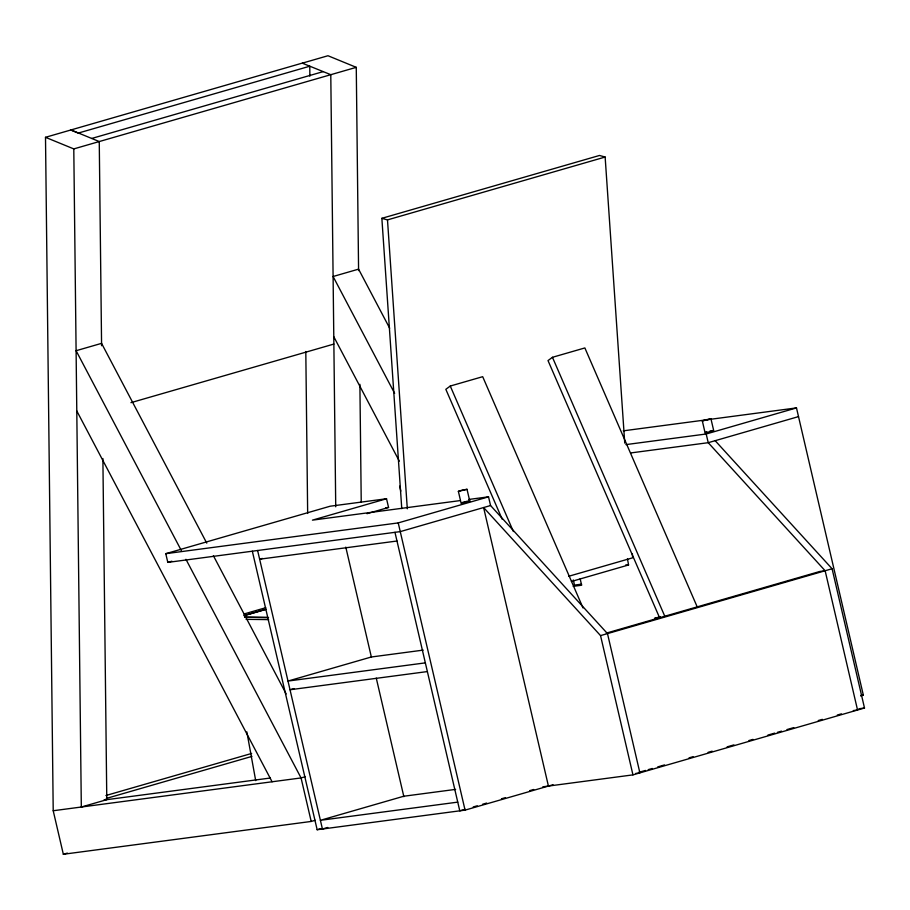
<?xml version="1.0" encoding="UTF-8"?>
<svg xmlns="http://www.w3.org/2000/svg" width="910" height="910" viewBox="0 0 910 910"><rect width="100%" height="100%" fill="white"/><g stroke="black" fill="none" stroke-linecap="round" stroke-linejoin="round"><path stroke-width="1.36" d="M461.222 503.685L458.367 491.309L462.143 490.149L467.023 489.307L469.878 501.592M467.023 489.307L458.367 491.389M705.17 433.24L702.315 420.864L706.092 419.715L710.96 418.862L713.827 431.158M710.96 418.953L702.304 420.955M583.014 607.937L482.687 376.683L450.268 386.045L445.832 389.321L502.195 519.235M697.276 607.061L584.868 347.938L552.45 357.3L548.013 360.576L659.864 618.379M462.018 502.536C458.947 504.231 477.534 499.385 466.057 501.478M706.683 431.875C700.928 433.968 717.762 430.134 711.995 430.646M315.213 820.285L311.197 821.446L63.336 854.262L53.212 810.742L45.5 137.308L302.211 63.131L330.785 74.688L335.733 506.802M302.507 63.097L327.975 55.737L356.265 67.34L358.586 270.6M91.717 138.457L323.243 71.606M45.5 137.308L73.79 148.91L356.265 67.34M401.765 508.633L381.859 218.32L599.519 155.462L605.139 157.043L624.76 443.113M381.859 218.32L387.489 219.89L605.139 157.043M130.938 402.664L333.868 344.071M639.889 772.863L607.493 633.61L490.558 505.539L400.252 531.622L167.804 562.391L165.779 553.678L330.182 506.21L386.534 498.748L388.559 507.45L367.003 513.684M386.534 498.748L312.437 520.145L460.358 500.568M167.804 562.391L171.876 561.208M262.33 558.422L259.634 559.206L396.988 541.018M165.779 553.678L398.227 522.909L488.534 496.837L490.558 505.539M625.887 444.615L706.194 433.99L796.489 407.908L863.328 695.126L860.644 695.911M798.525 416.609L708.219 442.692L630.732 452.941M244.358 615.581L266.118 609.302M568.693 576.28L632.632 557.819L632.348 553.576M571.423 581.467L628.56 564.973L627.456 558.74M294.055 688.597L290.017 689.757L427.37 671.569M660.341 616.684L654.552 618.356L660.08 617.617M606.288 633.133L819.864 571.457L825.142 570.763L857.55 710.016L853.33 710.573M548.423 786.058L483.608 507.541L600.543 635.612L832.093 568.75L864.5 708.014L632.951 774.876L542.804 786.809M105.924 795.522L251.649 753.446M106.22 798.468L251.956 756.381M305.089 776.765L301.062 777.936L53.212 810.742M63.336 854.262L67.363 853.102M252.332 551.198L317.146 829.715L321.173 828.555M327.805 827.463L322.424 829.01L257.61 550.493M465.158 809.274L459.777 810.833L394.963 532.316M473.223 806.954L477.261 805.782M482.641 804.235L486.668 803.064M501.455 798.798L505.494 797.638M529.688 790.642L533.726 789.482M317.146 829.715L465.067 810.128L553.053 784.727M638.695 772.385L645.497 770.429M648.216 769.644L652.299 768.461M657.737 766.891L664.539 764.923M689.029 757.859L693.113 756.676M708.071 752.354L712.155 751.171M727.113 746.86L733.915 744.892M748.885 740.569L752.968 739.386M767.926 735.075L774.729 733.107M777.447 732.322L781.531 731.139M786.968 729.57L793.77 727.602M818.261 720.538L822.344 719.355M837.302 715.033L841.386 713.861M243.937 614L265.754 607.709M243.903 615.638L265.72 609.347M462.826 502.286L464.919 501.74M709.914 431.056L711.017 430.828M623.213 430.851L796.489 407.908M385.738 507.825L388.559 507.45M468.809 499.442L488.534 496.837M581.547 584.163L574.506 585.096L573.3 579.932M573.198 586.347L581.649 585.232L580.148 578.783M423.207 650.115L371.348 656.986L287.992 681.055L425.345 662.867M860.689 695.479L863.328 695.126M103.979 800.038L270.213 778.039M858.869 708.754L864.5 708.014M455.614 789.38L403.756 796.239L320.4 820.308L457.753 802.131M635.669 773.432L638.57 773.045M625.727 564.939L628.56 564.973M267.324 617.481L244.597 617.219L268.541 617.526M246.087 619.346L268.643 619.608M70.969 129.948L99.258 141.55L101.59 345.709M70.684 129.993L78.226 133.088L309.764 66.225L309.878 76.156M715.158 440.679L832.093 568.75M825.142 570.763L708.219 442.692L706.194 433.99M389.673 328.203L358.574 269.144L333.094 276.504L394.633 393.359M333.788 336.711L399.331 461.165M206.775 543.145L101.567 343.354L76.099 350.714L181.306 550.505M213.395 555.714L286.172 693.932M185.936 559.297L301.062 777.936L311.197 821.446M76.781 410.922L272.079 781.77M552.45 357.3L664.857 616.411M450.268 386.045L513.399 531.554M600.543 635.612L632.951 774.876M399.649 486.156L400.798 491.127M398.227 522.909L465.067 810.128M345.789 547.115L371.451 657.418M376.262 678.098L403.858 796.671M246.849 731.89L255.699 780.621M387.489 219.89L407.305 508.792M359.894 384.316L361.236 502.297M305.805 351.51L307.66 513.467M102.887 458.526L106.788 799.663L81.32 807.022L73.79 148.91"/></g></svg>
